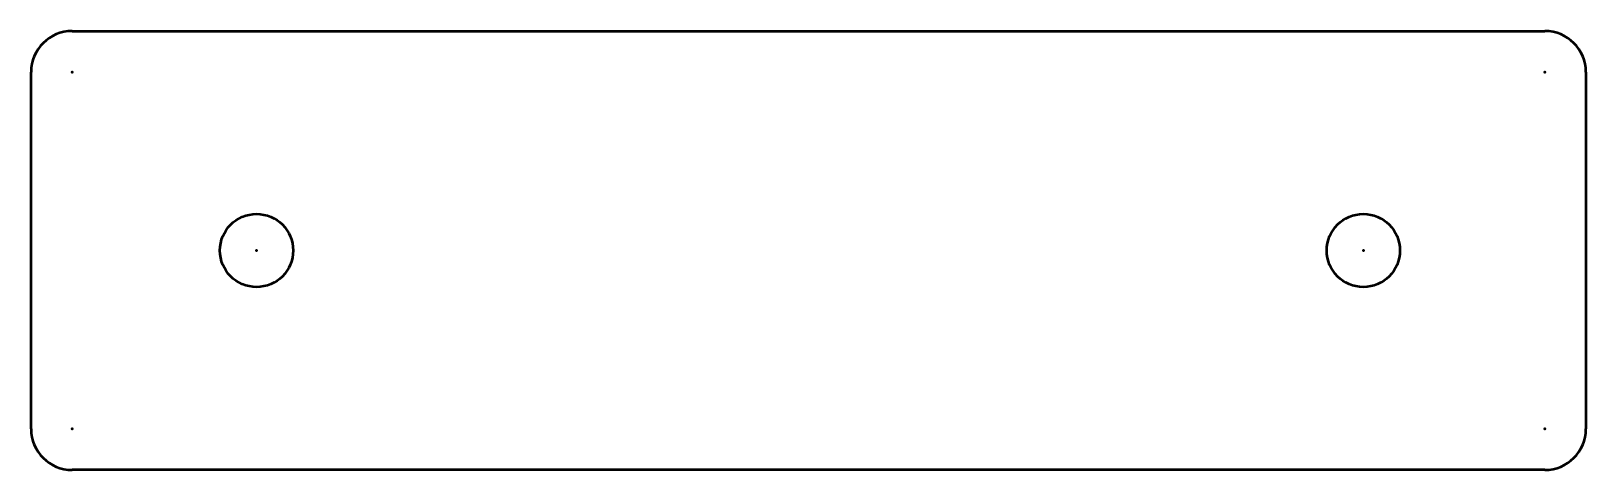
# Model space of a CAD drawing. Header units: inches. Extents: x 0 to 5.31, y -1.36 to 0.14.
import ezdxf

# ---------------------------------------------------------------- set-up
doc = ezdxf.new("R2010")
doc.units = ezdxf.units.IN
doc.header["$MEASUREMENT"] = 0
for name, color, linetype, lineweight in [('IV_ARC_CENTERS', 7, 'Continuous', 50), ('IV_INTERIOR_PROFILES', 7, 'Continuous', 50), ('IV_OUTER_PROFILE', 7, 'Continuous', 50)]:
    doc.layers.add(name, color=color, linetype=linetype, lineweight=lineweight)

msp = doc.modelspace()

# ---------------------------------------------------------------- linework, layer by layer
at = {"layer": 'IV_ARC_CENTERS'}
for p in [(0.14, 0), (5.17, 0), (0.77, -0.61), (4.55, -0.61), (0.14, -1.22), (5.17, -1.22)]:
    msp.add_point(p, dxfattribs=at)
at = {"layer": 'IV_INTERIOR_PROFILES'}
for centre in [(0.77, -0.61), (4.55, -0.61)]:
    msp.add_circle(centre, 0.125, dxfattribs=at)
at = {"layer": 'IV_OUTER_PROFILE'}
for p, q in [((0.14, 0.14), (5.17, 0.14)), ((0, -1.22), (0, 0)), ((5.31, 0), (5.31, -1.22)), ((5.17, -1.36), (0.14, -1.36))]:
    msp.add_line(p, q, dxfattribs=at)
for centre, start, end in [((0.14, 0), 90, 180), ((5.17, 0), 360, 90), ((0.14, -1.22), 180, 270), ((5.17, -1.22), 270, 0)]:
    msp.add_arc(centre, 0.14, start, end, dxfattribs=at)

doc.saveas('drawing.dxf')
